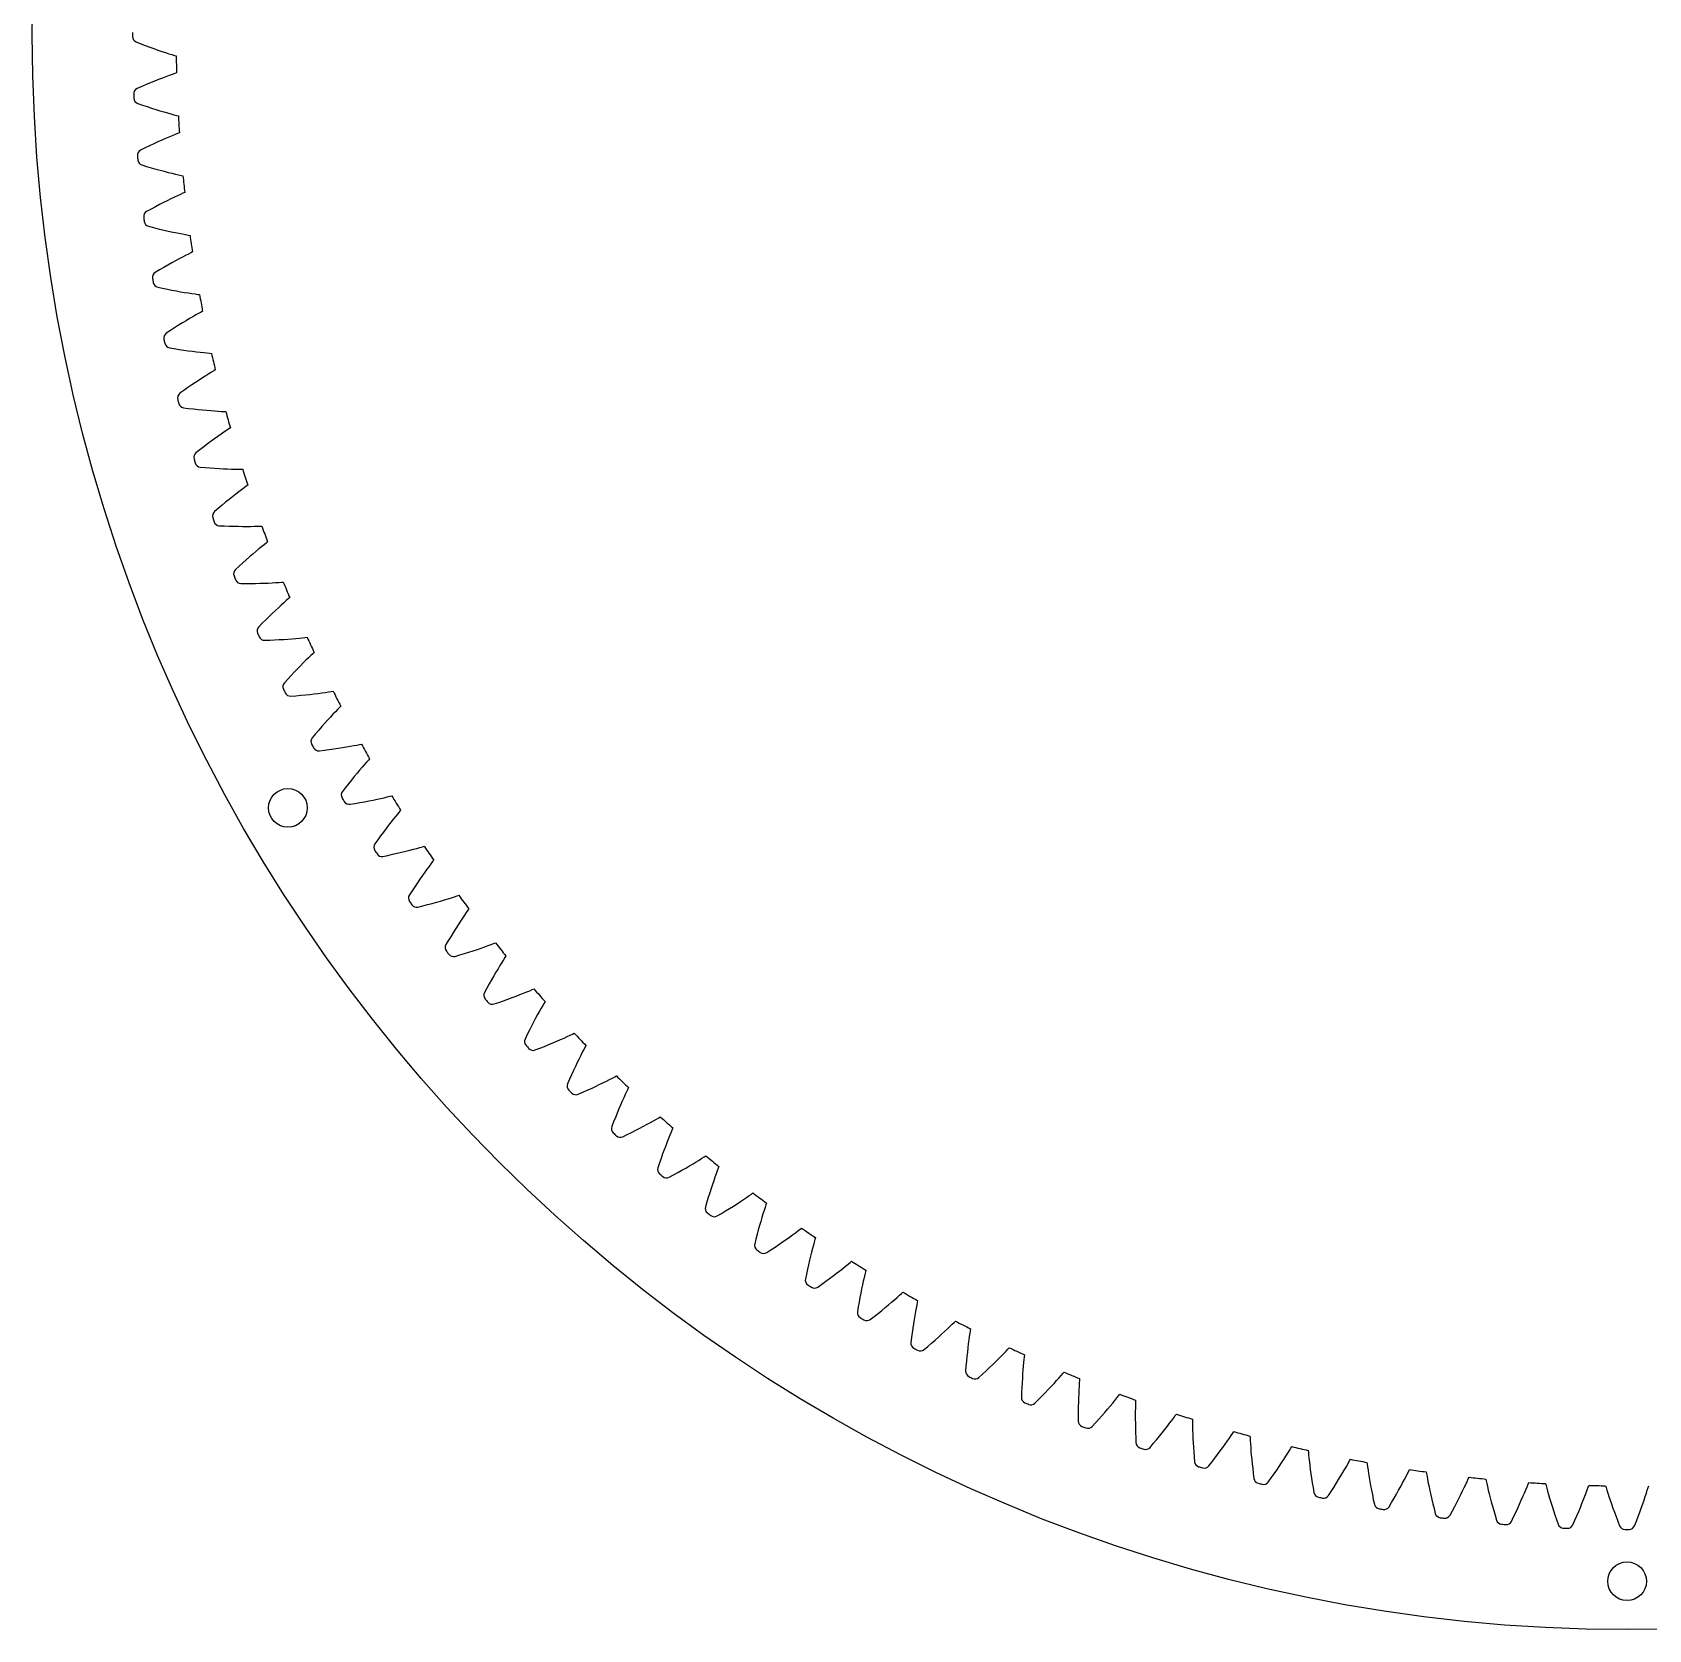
# Model space of a CAD drawing. Header units: millimetres. Extents: x -82 to 82, y -82 to 82.
# Drawn here: x -82.4 to 1.1, y -82.4 to 0.1 of the extents above; entities that cross this region are included whole.
import ezdxf

# ---------------------------------------------------------------- set-up
doc = ezdxf.new("R2010")
doc.units = ezdxf.units.MM

msp = doc.modelspace()

# ---------------------------------------------------------------- linework, layer by layer
at = {"layer": 'fixed_ring'}
for p, q in [((-77.06318, -0.38459), (-76.822103, -0.478944)), ((-76.822103, -0.478944), (-76.588059, -0.56884)), ((-76.588059, -0.56884), (-76.361616, -0.653513)), ((-76.361616, -0.653513), (-76.143453, -0.732917)), ((-76.143453, -0.732917), (-75.934409, -0.806976)), ((-75.934409, -0.806976), (-75.735549, -0.875559)), ((-75.735549, -0.875559), (-75.548295, -0.938451)), ((-75.548295, -0.938451), (-75.374658, -0.995284)), ((-75.374658, -0.995284), (-75.21778, -1.045385)), ((-75.21778, -1.045385), (-75.083524, -1.087309)), ((-75.083524, -1.087309), (-74.991704, -1.115469)), ((-76.323391, -2.502687), (-76.546141, -2.596645)), ((-76.108696, -2.414335), (-76.323391, -2.502687)), ((-75.902891, -2.331701), (-76.108696, -2.414335)), ((-75.707035, -2.254958), (-75.902891, -2.331701)), ((-75.52254, -2.184382), (-75.707035, -2.254958)), ((-75.3514, -2.120422), (-75.52254, -2.184382)), ((-75.196726, -2.063881), (-75.3514, -2.120422)), ((-75.064317, -2.016445), (-75.196726, -2.063881)), ((-74.97374, -1.984515), (-75.064317, -2.016445)), ((-76.776271, -2.696137), (-77.013243, -2.800373)), ((-76.546141, -2.596645), (-76.776271, -2.696137)), ((-76.981456, -3.568895), (-76.736686, -3.653206)), ((-76.736686, -3.653206), (-76.499127, -3.733354)), ((-76.499127, -3.733354), (-76.269378, -3.808596)), ((-76.269378, -3.808596), (-76.048121, -3.878917)), ((-76.048121, -3.878917), (-75.836194, -3.944274)), ((-75.836194, -3.944274), (-75.63467, -4.004581)), ((-75.63467, -4.004581), (-75.444977, -4.059681)), ((-75.444977, -4.059681), (-75.26914, -4.10929)), ((-75.26914, -4.10929), (-75.110325, -4.152865)), ((-75.110325, -4.152865), (-74.974451, -4.189205)), ((-74.974451, -4.189205), (-74.881547, -4.213546)), ((-76.373446, -5.757694), (-76.599267, -5.866611)), ((-76.154769, -5.654612), (-76.373446, -5.757694)), ((-75.943909, -5.557463), (-76.154769, -5.654612)), ((-75.741694, -5.466394), (-75.943909, -5.557463)), ((-75.549177, -5.381623), (-75.741694, -5.466394)), ((-75.367756, -5.303483), (-75.549177, -5.381623)), ((-75.199406, -5.232505), (-75.367756, -5.303483)), ((-75.0472, -5.16962), (-75.199406, -5.232505)), ((-74.916865, -5.116753), (-75.0472, -5.16962)), ((-74.827684, -5.081107), (-74.916865, -5.116753)), ((-76.599267, -5.866611), (-76.831729, -5.980551)), ((-76.768211, -6.747103), (-76.520166, -6.821227)), ((-76.520166, -6.821227), (-76.279497, -6.891489)), ((-76.279497, -6.891489), (-76.046836, -6.957173)), ((-76.046836, -6.957173), (-75.822861, -7.01829)), ((-75.822861, -7.01829), (-75.608415, -7.074834)), ((-75.608415, -7.074834), (-75.404571, -7.126761)), ((-75.404571, -7.126761), (-75.212763, -7.173975)), ((-75.212763, -7.173975), (-75.035026, -7.216275)), ((-75.035026, -7.216275), (-74.874546, -7.25325)), ((-74.874546, -7.25325), (-74.737286, -7.283943)), ((-74.737286, -7.283943), (-74.643455, -7.304425)), ((-74.918934, -8.335649), (-75.084207, -8.413523)), ((-74.769458, -8.266528), (-74.918934, -8.335649)), ((-74.641418, -8.20832), (-74.769458, -8.266528)), ((-74.553787, -8.169019), (-74.641418, -8.20832)), ((-76.291396, -9.027062), (-76.518951, -9.150511)), ((-76.070268, -8.908907), (-76.291396, -9.027062)), ((-75.856038, -8.796875), (-76.070268, -8.908907)), ((-75.649372, -8.691095), (-75.856038, -8.796875)), ((-75.451093, -8.591748), (-75.649372, -8.691095)), ((-75.262244, -8.499094), (-75.451093, -8.591748)), ((-75.084207, -8.413523), (-75.262244, -8.499094)), ((-76.423809, -9.913784), (-76.172912, -9.977594)), ((-76.172912, -9.977594), (-75.929546, -10.03785)), ((-75.929546, -10.03785), (-75.694368, -10.093863)), ((-75.694368, -10.093863), (-75.468059, -10.145673)), ((-75.468059, -10.145673), (-75.25146, -10.193306)), ((-75.25146, -10.193306), (-75.045644, -10.236765)), ((-75.045644, -10.236765), (-74.852049, -10.276012)), ((-74.852049, -10.276012), (-74.672715, -10.310931)), ((-74.672715, -10.310931), (-74.510845, -10.341243)), ((-74.510845, -10.341243), (-74.372434, -10.366238)), ((-74.372434, -10.366238), (-74.277836, -10.382824)), ((-74.846727, -11.602044), (-75.031586, -11.702423)), ((-74.672379, -11.509189), (-74.846727, -11.602044)), ((-74.510465, -11.424551), (-74.672379, -11.509189)), ((-74.363972, -11.349312), (-74.510465, -11.424551)), ((-74.238448, -11.285863), (-74.363972, -11.349312)), ((-74.152515, -11.242974), (-74.238448, -11.285863)), ((-75.853181, -12.172091), (-76.07544, -12.304838)), ((-75.637125, -12.044898), (-75.853181, -12.172091)), ((-75.427708, -11.924109), (-75.637125, -12.044898)), ((-75.22559, -11.809879), (-75.427708, -11.924109)), ((-75.031586, -11.702423), (-75.22559, -11.809879)), ((-75.948837, -13.063527), (-75.695518, -13.116914)), ((-75.695518, -13.116914), (-75.449869, -13.167062)), ((-75.449869, -13.167062), (-75.212578, -13.213308)), ((-75.212578, -13.213308), (-74.984322, -13.255722)), ((-74.984322, -13.255722), (-74.765938, -13.294363)), ((-74.765938, -13.294363), (-74.558503, -13.329279)), ((-74.558503, -13.329279), (-74.363451, -13.360493)), ((-74.363451, -13.360493), (-74.182828, -13.387971)), ((-74.182828, -13.387971), (-74.019843, -13.411567)), ((-74.019843, -13.411567), (-73.880517, -13.430821)), ((-73.880517, -13.430821), (-73.785315, -13.443484)), ((-74.870511, -15.030971), (-75.074758, -15.160311)), ((-74.673286, -14.908486), (-74.870511, -15.030971)), ((-74.483889, -14.793105), (-74.673286, -14.908486)), ((-74.303336, -14.685172), (-74.483889, -14.793105)), ((-74.132974, -14.585191), (-74.303336, -14.685172)), ((-73.974696, -14.493935), (-74.132974, -14.585191)), ((-73.831437, -14.412706), (-73.974696, -14.493935)), ((-73.708642, -14.344124), (-73.831437, -14.412706)), ((-73.624556, -14.29772), (-73.708642, -14.344124)), ((-75.285373, -15.296324), (-75.501956, -15.438142)), ((-75.074758, -15.160311), (-75.285373, -15.296324)), ((-75.344109, -16.190951), (-75.0888, -16.233825)), ((-75.0888, -16.233825), (-74.841289, -16.273778)), ((-74.841289, -16.273778), (-74.602289, -16.310179)), ((-74.602289, -16.310179), (-74.372475, -16.343123)), ((-74.372475, -16.343123), (-74.152681, -16.372707)), ((-74.152681, -16.372707), (-73.94398, -16.399021)), ((-73.94398, -16.399021), (-73.747805, -16.422147)), ((-73.747805, -16.422147), (-73.5662, -16.442138)), ((-73.5662, -16.442138), (-73.402379, -16.458979)), ((-73.402379, -16.458979), (-73.262377, -16.472458)), ((-73.262377, -16.472458), (-73.166733, -16.481176)), ((-73.312542, -17.538556), (-73.466913, -17.636275)), ((-73.172763, -17.451477), (-73.312542, -17.538556)), ((-73.052907, -17.377878), (-73.172763, -17.451477)), ((-72.97081, -17.32804), (-73.052907, -17.377878)), ((-74.384127, -18.249823), (-74.588941, -18.394423)), ((-74.185399, -18.112153), (-74.384127, -18.249823)), ((-73.993404, -17.981623), (-74.185399, -18.112153)), ((-73.808937, -17.858513), (-73.993404, -17.981623)), ((-73.632999, -17.743211), (-73.808937, -17.858513)), ((-73.466913, -17.636275), (-73.632999, -17.743211)), ((-74.588941, -18.394423), (-74.799479, -18.545071)), ((-74.610656, -19.290714), (-74.353793, -19.323)), ((-74.353793, -19.323), (-74.104843, -19.352691)), ((-74.104843, -19.352691), (-73.864543, -19.379184)), ((-73.864543, -19.379184), (-73.633563, -19.402603)), ((-73.633563, -19.402603), (-73.412735, -19.423078)), ((-73.412735, -19.423078), (-73.203124, -19.440745)), ((-73.203124, -19.440745), (-73.006161, -19.455745)), ((-73.006161, -19.455745), (-72.823886, -19.468214)), ((-72.823886, -19.468214), (-72.659509, -19.47827)), ((-72.659509, -19.47827), (-72.519069, -19.485953)), ((-72.519069, -19.485953), (-72.423147, -19.490711)), ((-72.836861, -20.770936), (-73.007884, -20.89341)), ((-72.675336, -20.657228), (-72.836861, -20.770936)), ((-72.525135, -20.553213), (-72.675336, -20.657228)), ((-72.389074, -20.460431), (-72.525135, -20.553213)), ((-72.272361, -20.381943), (-72.389074, -20.460431)), ((-72.192394, -20.328754), (-72.272361, -20.381943)), ((-73.765075, -21.461096), (-73.969207, -21.620315)), ((-73.566411, -21.308155), (-73.765075, -21.461096)), ((-73.373542, -21.162391), (-73.566411, -21.308155)), ((-73.187106, -21.024038), (-73.373542, -21.162391)), ((-73.007884, -20.89341), (-73.187106, -21.024038)), ((-73.749732, -22.357518), (-73.491755, -22.379162)), ((-73.491755, -22.379162), (-73.24179, -22.39854)), ((-73.24179, -22.39854), (-73.0006, -22.41508)), ((-73.0006, -22.41508), (-72.76885, -22.428933)), ((-72.76885, -22.428933), (-72.547365, -22.440265)), ((-72.547365, -22.440265), (-72.337203, -22.449256)), ((-72.337203, -22.449256), (-72.139788, -22.456103)), ((-72.139788, -22.456103), (-71.957154, -22.461028)), ((-71.957154, -22.461028), (-71.792501, -22.464283)), ((-71.792501, -22.464283), (-71.651864, -22.466156)), ((-71.651864, -22.466156), (-71.555827, -22.466946)), ((-71.36834, -23.351185), (-71.481709, -23.43443)), ((-71.290639, -23.294737), (-71.36834, -23.351185)), ((-72.436328, -24.176473), (-72.623009, -24.330083)), ((-72.255769, -24.030533), (-72.436328, -24.176473)), ((-72.082098, -23.89261), (-72.255769, -24.030533)), ((-71.916282, -23.763174), (-72.082098, -23.89261)), ((-71.759595, -23.642888), (-71.916282, -23.763174)), ((-71.61382, -23.532755), (-71.759595, -23.642888)), ((-71.481709, -23.43443), (-71.61382, -23.532755)), ((-72.815182, -24.491103), (-73.012561, -24.658622)), ((-72.623009, -24.330083), (-72.815182, -24.491103)), ((-72.762808, -25.386125), (-72.504157, -25.397089)), ((-72.504157, -25.397089), (-72.253604, -25.406121)), ((-72.253604, -25.406121), (-72.011938, -25.41268)), ((-72.011938, -25.41268), (-71.779813, -25.416945)), ((-71.779813, -25.416945), (-71.558048, -25.419114)), ((-71.558048, -25.419114), (-71.347695, -25.419412)), ((-71.347695, -25.419412), (-71.150166, -25.418095)), ((-71.150166, -25.418095), (-70.967483, -25.415469)), ((-70.967483, -25.415469), (-70.802837, -25.411917)), ((-70.802837, -25.411917), (-70.662243, -25.407976)), ((-70.662243, -25.407976), (-70.566255, -25.404796)), ((-70.872835, -26.714813), (-71.033161, -26.850991)), ((-70.721253, -26.588155), (-70.872835, -26.714813)), ((-70.580154, -26.472091), (-70.721253, -26.588155)), ((-70.452219, -26.368391), (-70.580154, -26.472091)), ((-70.342387, -26.280532), (-70.452219, -26.368391)), ((-70.267085, -26.220922), (-70.342387, -26.280532)), ((-71.740886, -27.479267), (-71.931173, -27.6548)), ((-71.555531, -27.310443), (-71.740886, -27.479267)), ((-71.375358, -27.149249), (-71.555531, -27.310443)), ((-71.200984, -26.995973), (-71.375358, -27.149249)), ((-71.033161, -26.850991), (-71.200984, -26.995973)), ((-71.65157, -28.371361), (-71.392687, -28.371627)), ((-71.392687, -28.371627), (-71.141975, -28.370296)), ((-71.141975, -28.370296), (-70.900244, -28.366863)), ((-70.900244, -28.366863), (-70.668141, -28.361531)), ((-70.668141, -28.361531), (-70.446476, -28.354534)), ((-70.446476, -28.354534), (-70.23629, -28.346139)), ((-70.23629, -28.346139), (-70.038984, -28.33666)), ((-70.038984, -28.33666), (-69.856566, -28.326487)), ((-69.856566, -28.326487), (-69.692208, -28.316134)), ((-69.692208, -28.316134), (-69.551896, -28.306387)), ((-69.551896, -28.306387), (-69.456122, -28.299243)), ((-69.196255, -29.16498), (-69.302363, -29.257302)), ((-69.123481, -29.102308), (-69.196255, -29.16498)), ((-70.192444, -30.075642), (-70.365802, -30.244144)), ((-70.024553, -29.915291), (-70.192444, -30.075642)), ((-69.862865, -29.763497), (-70.024553, -29.915291)), ((-69.708304, -29.62081), (-69.862865, -29.763497)), ((-69.562085, -29.487996), (-69.708304, -29.62081)), ((-69.425903, -29.366201), (-69.562085, -29.487996)), ((-69.302363, -29.257302), (-69.425903, -29.366201)), ((-70.544022, -30.420483), (-70.726893, -30.60373)), ((-70.365802, -30.244144), (-70.544022, -30.420483)), ((-70.417917, -31.308124), (-70.159243, -31.297691)), ((-70.159243, -31.297691), (-69.908801, -31.286001)), ((-69.908801, -31.286001), (-69.667418, -31.272581)), ((-69.667418, -31.272581), (-69.435734, -31.257663)), ((-69.435734, -31.257663), (-69.214548, -31.241512)), ((-69.214548, -31.241512), (-69.004888, -31.224437)), ((-69.004888, -31.224437), (-68.808142, -31.206813)), ((-68.808142, -31.206813), (-68.626301, -31.18911)), ((-68.626301, -31.18911), (-68.46251, -31.171974)), ((-68.46251, -31.171974), (-68.322721, -31.156436)), ((-68.322721, -31.156436), (-68.227324, -31.145341)), ((-68.424677, -32.4762), (-68.573209, -32.625153)), ((-68.284072, -32.337458), (-68.424677, -32.4762)), ((-68.153039, -32.210139), (-68.284072, -32.337458)), ((-68.034105, -32.096228), (-68.153039, -32.210139)), ((-67.931903, -31.999599), (-68.034105, -32.096228)), ((-67.861781, -31.933974), (-67.931903, -31.999599)), ((-69.226635, -33.309727), (-69.401777, -33.500374)), ((-69.055854, -33.126173), (-69.226635, -33.309727)), ((-68.889608, -32.950651), (-69.055854, -33.126173)), ((-68.728487, -32.783499), (-68.889608, -32.950651)), ((-68.573209, -32.625153), (-68.728487, -32.783499)), ((-69.063956, -34.191398), (-68.805934, -34.170284)), ((-68.805934, -34.170284), (-68.556189, -34.148255)), ((-68.556189, -34.148255), (-68.315567, -34.124871)), ((-68.315567, -34.124871), (-68.084697, -34.100391)), ((-68.084697, -34.100391), (-67.864367, -34.075113)), ((-67.864367, -34.075113), (-67.655592, -34.049389)), ((-67.655592, -34.049389), (-67.459743, -34.02365)), ((-67.459743, -34.02365), (-67.278788, -33.998447)), ((-67.278788, -33.998447), (-67.115846, -33.974557)), ((-67.115846, -33.974557), (-66.976818, -33.953256)), ((-66.976818, -33.953256), (-66.881961, -33.938228)), ((-66.763737, -34.999046), (-66.889396, -35.131671)), ((-66.649612, -34.880317), (-66.763737, -34.999046)), ((-66.55149, -34.779548), (-66.649612, -34.880317)), ((-66.48414, -34.711081), (-66.55149, -34.779548)), ((-67.469074, -35.769365), (-67.627925, -35.951607)), ((-67.314999, -35.595697), (-67.469074, -35.769365)), ((-67.166397, -35.43107), (-67.314999, -35.595697)), ((-67.024148, -35.276106), (-67.166397, -35.43107)), ((-66.889396, -35.131671), (-67.024148, -35.276106)), ((-67.790975, -36.142061), (-67.958089, -36.339783)), ((-67.627925, -35.951607), (-67.790975, -36.142061)), ((-65.996089, -36.782357), (-65.816331, -36.749699)), ((-65.816331, -36.749699), (-65.654515, -36.719095)), ((-65.654515, -36.719095), (-65.516487, -36.692067)), ((-65.516487, -36.692067), (-65.422331, -36.673132)), ((-67.592, -37.016256), (-67.335071, -36.984498)), ((-67.335071, -36.984498), (-67.086449, -36.952167)), ((-67.086449, -36.952167), (-66.846999, -36.918859)), ((-66.846999, -36.918859), (-66.617339, -36.884859)), ((-66.617339, -36.884859), (-66.398241, -36.850498)), ((-66.398241, -36.850498), (-66.190707, -36.816169)), ((-66.190707, -36.816169), (-65.996089, -36.782357)), ((-65.057375, -37.500076), (-65.151248, -37.604815)), ((-64.992912, -37.428885), (-65.057375, -37.500076)), ((-65.786504, -38.34708), (-65.933271, -38.526967)), ((-65.644833, -38.176453), (-65.786504, -38.34708)), ((-65.509109, -38.015743), (-65.644833, -38.176453)), ((-65.380441, -37.865863), (-65.509109, -38.015743)), ((-65.260369, -37.728158), (-65.380441, -37.865863)), ((-65.151248, -37.604815), (-65.260369, -37.728158)), ((-66.239496, -38.912647), (-66.398295, -39.117106)), ((-66.084456, -38.715618), (-66.239496, -38.912647)), ((-65.933271, -38.526967), (-66.084456, -38.715618)), ((-66.004564, -39.777873), (-65.749167, -39.735525)), ((-65.749167, -39.735525), (-65.502094, -39.692947)), ((-65.502094, -39.692947), (-65.264225, -39.649772)), ((-65.264225, -39.649772), (-65.036165, -39.606311)), ((-65.036165, -39.606311), (-64.818675, -39.562924)), ((-64.818675, -39.562924), (-64.612737, -39.520048)), ((-64.612737, -39.520048), (-64.419683, -39.478223)), ((-64.419683, -39.478223), (-64.241427, -39.438164)), ((-64.241427, -39.438164), (-64.081014, -39.400899)), ((-64.081014, -39.400899), (-63.944221, -39.36819)), ((-63.944221, -39.36819), (-63.850929, -39.34538)), ((-63.390645, -40.082742), (-63.452111, -40.156537)), ((-64.011116, -40.856612), (-64.145614, -41.032948)), ((-63.882148, -40.69043), (-64.011116, -40.856612)), ((-63.759784, -40.535361), (-63.882148, -40.69043)), ((-63.645506, -40.392812), (-63.759784, -40.535361)), ((-63.541576, -40.265065), (-63.645506, -40.392812)), ((-63.452111, -40.156537), (-63.541576, -40.265065)), ((-64.574847, -41.616752), (-64.725062, -41.827599)), ((-64.428082, -41.413484), (-64.574847, -41.616752)), ((-64.284823, -41.218746), (-64.428082, -41.413484)), ((-64.145614, -41.032948), (-64.284823, -41.218746)), ((-64.30436, -42.47153), (-64.050932, -42.418664)), ((-64.050932, -42.418664), (-63.805829, -42.365912)), ((-63.805829, -42.365912), (-63.569948, -42.312944)), ((-63.569948, -42.312944), (-63.343879, -42.260095)), ((-63.343879, -42.260095), (-63.128368, -42.207758)), ((-63.128368, -42.207758), (-62.924378, -42.156408)), ((-62.924378, -42.156408), (-62.733216, -42.106641)), ((-62.733216, -42.106641), (-62.556769, -42.059249)), ((-62.556769, -42.059249), (-62.398032, -42.015388)), ((-62.398032, -42.015388), (-62.262708, -41.977054)), ((-62.262708, -41.977054), (-62.170438, -41.950408)), ((-62.146047, -43.295599), (-62.268036, -43.466968)), ((-62.030195, -43.135606), (-62.146047, -43.295599)), ((-61.921906, -42.988456), (-62.030195, -43.135606)), ((-61.823343, -42.856523), (-61.921906, -42.988456)), ((-61.73844, -42.74439), (-61.823343, -42.856523)), ((-61.680075, -42.668118), (-61.73844, -42.74439)), ((-62.799873, -44.249755), (-62.941247, -44.466629)), ((-62.661633, -44.040595), (-62.799873, -44.249755)), ((-62.526544, -43.840104), (-62.661633, -44.040595)), ((-62.395133, -43.648712), (-62.526544, -43.840104)), ((-62.268036, -43.466968), (-62.395133, -43.648712)), ((-62.494294, -45.092625), (-62.243267, -45.029331)), ((-62.243267, -45.029331), (-62.000554, -44.966495)), ((-62.000554, -44.966495), (-61.767062, -44.903825)), ((-61.767062, -44.903825), (-61.543371, -44.841679)), ((-61.543371, -44.841679), (-61.330206, -44.780481)), ((-61.330206, -44.780481), (-61.128512, -44.720744)), ((-61.128512, -44.720744), (-60.939571, -44.66312)), ((-60.939571, -44.66312), (-60.765233, -44.608477)), ((-60.765233, -44.608477), (-60.608445, -44.558094)), ((-60.608445, -44.558094), (-60.47482, -44.5142)), ((-60.47482, -44.5142), (-60.383729, -44.483763)), ((-60.303769, -45.826798), (-60.418573, -46.003062)), ((-60.194629, -45.662154), (-60.303769, -45.826798)), ((-60.092513, -45.510654), (-60.194629, -45.662154)), ((-59.999486, -45.374761), (-60.092513, -45.510654)), ((-59.919289, -45.259215), (-59.999486, -45.374761)), ((-59.864127, -45.180597), (-59.919289, -45.259215)), ((-60.788129, -46.592465), (-60.917607, -46.807158)), ((-60.66144, -46.386562), (-60.788129, -46.592465)), ((-60.538051, -46.189902), (-60.66144, -46.386562)), ((-60.418573, -46.003062), (-60.538051, -46.189902)), ((-60.917607, -46.807158), (-61.049897, -47.029689)), ((-60.577457, -47.63668), (-60.32926, -47.563066)), ((-60.32926, -47.563066), (-60.089351, -47.490254)), ((-60.089351, -47.490254), (-59.858649, -47.417988)), ((-59.858649, -47.417988), (-59.637717, -47.346652)), ((-59.637717, -47.346652), (-59.427263, -47.276697)), ((-59.427263, -47.276697), (-59.22821, -47.208676)), ((-59.22821, -47.208676), (-59.041812, -47.143293)), ((-59.041812, -47.143293), (-58.86988, -47.081493)), ((-58.86988, -47.081493), (-58.715308, -47.024673)), ((-58.715308, -47.024673), (-58.583611, -46.975294)), ((-58.583611, -46.975294), (-58.493857, -46.94112)), ((-57.945901, -47.615885), (-57.997768, -47.696716)), ((-58.358464, -48.279702), (-58.465886, -48.46056)), ((-58.256221, -48.110688), (-58.358464, -48.279702)), ((-58.160452, -47.955099), (-58.256221, -48.110688)), ((-58.073121, -47.815477), (-58.160452, -47.955099)), ((-57.997768, -47.696716), (-58.073121, -47.815477)), ((-58.931264, -49.284592), (-59.054245, -49.5124)), ((-58.810768, -49.064731), (-58.931264, -49.284592)), ((-58.692697, -48.853769), (-58.810768, -49.064731)), ((-58.57754, -48.652178), (-58.692697, -48.853769)), ((-58.465886, -48.46056), (-58.57754, -48.652178)), ((-58.557125, -50.099349), (-58.312182, -50.015541)), ((-58.312182, -50.015541), (-58.075486, -49.932877)), ((-58.075486, -49.932877), (-57.847968, -49.851139)), ((-57.847968, -49.851139), (-57.630172, -49.770733)), ((-57.630172, -49.770733), (-57.42279, -49.692141)), ((-57.42279, -49.692141), (-57.226718, -49.615953)), ((-57.226718, -49.615953), (-57.04318, -49.542923)), ((-57.04318, -49.542923), (-56.87395, -49.47407)), ((-56.87395, -49.47407), (-56.721858, -49.410911)), ((-56.721858, -49.410911), (-56.592314, -49.356132)), ((-56.592314, -49.356132), (-56.504048, -49.318278)), ((-55.977158, -50.052728), (-56.047539, -50.174501)), ((-55.928676, -49.969822), (-55.977158, -50.052728)), ((-56.41331, -50.835264), (-56.516951, -51.031333)), ((-56.313455, -50.650122), (-56.41331, -50.835264)), ((-56.218283, -50.477027), (-56.313455, -50.650122)), ((-56.129026, -50.317613), (-56.218283, -50.477027)), ((-56.047539, -50.174501), (-56.129026, -50.317613)), ((-56.844238, -51.677824), (-56.9577, -51.91052)), ((-56.732931, -51.453171), (-56.844238, -51.677824)), ((-56.623679, -51.23751), (-56.732931, -51.453171)), ((-56.516951, -51.031333), (-56.623679, -51.23751)), ((-54.947091, -51.857909), (-54.780851, -51.782122)), ((-54.780851, -51.782122), (-54.631499, -51.712731)), ((-54.631499, -51.712731), (-54.50433, -51.652646)), ((-54.50433, -51.652646), (-54.417704, -51.611176)), ((-56.436749, -52.476424), (-56.195478, -52.382565)), ((-56.195478, -52.382565), (-55.962401, -52.29019)), ((-55.962401, -52.29019), (-55.738455, -52.19912)), ((-55.738455, -52.19912), (-55.524168, -52.109782)), ((-55.524168, -52.109782), (-55.32021, -52.022687)), ((-55.32021, -52.022687), (-55.127454, -51.938462)), ((-55.127454, -51.938462), (-54.947091, -51.857909)), ((-54.001704, -52.59416), (-54.084297, -52.757127)), ((-53.926201, -52.447803), (-54.001704, -52.59416)), ((-53.860912, -52.323225), (-53.926201, -52.447803)), ((-53.815898, -52.238387), (-53.860912, -52.323225)), ((-54.359803, -53.323302), (-54.45792, -53.533713)), ((-54.264354, -53.123117), (-54.359803, -53.323302)), ((-54.172234, -52.934007), (-54.264354, -53.123117)), ((-54.084297, -52.757127), (-54.172234, -52.934007)), ((-54.660094, -53.982765), (-54.763843, -54.219951)), ((-54.558166, -53.753705), (-54.660094, -53.982765)), ((-54.45792, -53.533713), (-54.558166, -53.753705)), ((-53.323302, -54.359803), (-53.123117, -54.264354)), ((-53.123117, -54.264354), (-52.934007, -54.172234)), ((-52.934007, -54.172234), (-52.757127, -54.084297)), ((-52.757127, -54.084297), (-52.59416, -54.001704)), ((-52.59416, -54.001704), (-52.447803, -53.926201)), ((-52.447803, -53.926201), (-52.323225, -53.860912)), ((-52.323225, -53.860912), (-52.238387, -53.815898)), ((-54.219951, -54.763843), (-53.982765, -54.660094)), ((-53.982765, -54.660094), (-53.753705, -54.558166)), ((-53.753705, -54.558166), (-53.533713, -54.45792)), ((-53.533713, -54.45792), (-53.323302, -54.359803)), ((-51.938462, -55.127454), (-52.022687, -55.32021)), ((-51.857909, -54.947091), (-51.938462, -55.127454)), ((-51.782122, -54.780851), (-51.857909, -54.947091)), ((-51.712731, -54.631499), (-51.782122, -54.780851)), ((-51.652646, -54.50433), (-51.712731, -54.631499)), ((-51.611176, -54.417704), (-51.652646, -54.50433)), ((-52.29019, -55.962401), (-52.382565, -56.195478)), ((-52.19912, -55.738455), (-52.29019, -55.962401)), ((-52.109782, -55.524168), (-52.19912, -55.738455)), ((-52.022687, -55.32021), (-52.109782, -55.524168)), ((-50.052728, -55.977158), (-49.969822, -55.928676)), ((-52.382565, -56.195478), (-52.476424, -56.436749)), ((-51.677824, -56.844238), (-51.453171, -56.732931)), ((-51.453171, -56.732931), (-51.23751, -56.623679)), ((-51.23751, -56.623679), (-51.031333, -56.516951)), ((-51.031333, -56.516951), (-50.835264, -56.41331)), ((-50.835264, -56.41331), (-50.650122, -56.313455)), ((-50.650122, -56.313455), (-50.477027, -56.218283)), ((-50.477027, -56.218283), (-50.317613, -56.129026)), ((-50.317613, -56.129026), (-50.174501, -56.047539)), ((-50.174501, -56.047539), (-50.052728, -55.977158)), ((-49.410911, -56.721858), (-49.47407, -56.87395)), ((-49.356132, -56.592314), (-49.410911, -56.721858)), ((-49.318278, -56.504048), (-49.356132, -56.592314)), ((-51.91052, -56.9577), (-51.677824, -56.844238)), ((-49.770733, -57.630172), (-49.851139, -57.847968)), ((-49.692141, -57.42279), (-49.770733, -57.630172)), ((-49.615953, -57.226718), (-49.692141, -57.42279)), ((-49.542923, -57.04318), (-49.615953, -57.226718)), ((-49.47407, -56.87395), (-49.542923, -57.04318)), ((-50.015541, -58.312182), (-50.099349, -58.557125)), ((-49.932877, -58.075486), (-50.015541, -58.312182)), ((-49.851139, -57.847968), (-49.932877, -58.075486)), ((-48.652178, -58.57754), (-48.46056, -58.465886)), ((-48.46056, -58.465886), (-48.279702, -58.358464)), ((-48.279702, -58.358464), (-48.110688, -58.256221)), ((-48.110688, -58.256221), (-47.955099, -58.160452)), ((-47.955099, -58.160452), (-47.815477, -58.073121)), ((-47.815477, -58.073121), (-47.696716, -57.997768)), ((-47.696716, -57.997768), (-47.615885, -57.945901)), ((-49.5124, -59.054245), (-49.284592, -58.931264)), ((-49.284592, -58.931264), (-49.064731, -58.810768)), ((-49.064731, -58.810768), (-48.853769, -58.692697)), ((-48.853769, -58.692697), (-48.652178, -58.57754)), ((-47.208676, -59.22821), (-47.276697, -59.427263)), ((-47.143293, -59.041812), (-47.208676, -59.22821)), ((-47.081493, -58.86988), (-47.143293, -59.041812)), ((-47.024673, -58.715308), (-47.081493, -58.86988)), ((-46.975294, -58.583611), (-47.024673, -58.715308)), ((-46.94112, -58.493857), (-46.975294, -58.583611)), ((-47.490254, -60.089351), (-47.563066, -60.32926)), ((-47.417988, -59.858649), (-47.490254, -60.089351)), ((-47.346652, -59.637717), (-47.417988, -59.858649)), ((-47.276697, -59.427263), (-47.346652, -59.637717)), ((-45.662154, -60.194629), (-45.510654, -60.092513)), ((-45.510654, -60.092513), (-45.374761, -59.999486)), ((-45.374761, -59.999486), (-45.259215, -59.919289)), ((-45.259215, -59.919289), (-45.180597, -59.864127)), ((-47.563066, -60.32926), (-47.63668, -60.577457)), ((-47.029689, -61.049897), (-46.807158, -60.917607)), ((-46.807158, -60.917607), (-46.592465, -60.788129)), ((-46.592465, -60.788129), (-46.386562, -60.66144)), ((-46.386562, -60.66144), (-46.189902, -60.538051)), ((-46.189902, -60.538051), (-46.003062, -60.418573)), ((-46.003062, -60.418573), (-45.826798, -60.303769)), ((-45.826798, -60.303769), (-45.662154, -60.194629)), ((-44.66312, -60.939571), (-44.720744, -61.128512)), ((-44.608477, -60.765233), (-44.66312, -60.939571)), ((-44.558094, -60.608445), (-44.608477, -60.765233)), ((-44.5142, -60.47482), (-44.558094, -60.608445)), ((-44.483763, -60.383729), (-44.5142, -60.47482)), ((-44.903825, -61.767062), (-44.966495, -62.000554)), ((-44.841679, -61.543371), (-44.903825, -61.767062)), ((-44.780481, -61.330206), (-44.841679, -61.543371)), ((-44.720744, -61.128512), (-44.780481, -61.330206)), ((-42.856523, -61.823343), (-42.74439, -61.73844)), ((-42.74439, -61.73844), (-42.668118, -61.680075)), ((-45.029331, -62.243267), (-45.092625, -62.494294)), ((-44.966495, -62.000554), (-45.029331, -62.243267)), ((-44.040595, -62.661633), (-43.840104, -62.526544)), ((-43.840104, -62.526544), (-43.648712, -62.395133)), ((-43.648712, -62.395133), (-43.466968, -62.268036)), ((-43.466968, -62.268036), (-43.295599, -62.146047)), ((-43.295599, -62.146047), (-43.135606, -62.030195)), ((-43.135606, -62.030195), (-42.988456, -61.921906)), ((-42.988456, -61.921906), (-42.856523, -61.823343)), ((-42.059249, -62.556769), (-42.106641, -62.733216)), ((-42.015388, -62.398032), (-42.059249, -62.556769)), ((-41.977054, -62.262708), (-42.015388, -62.398032)), ((-41.950408, -62.170438), (-41.977054, -62.262708)), ((-44.466629, -62.941247), (-44.249755, -62.799873)), ((-44.249755, -62.799873), (-44.040595, -62.661633)), ((-42.260095, -63.343879), (-42.312944, -63.569948)), ((-42.207758, -63.128368), (-42.260095, -63.343879)), ((-42.156408, -62.924378), (-42.207758, -63.128368)), ((-42.106641, -62.733216), (-42.156408, -62.924378)), ((-40.265065, -63.541576), (-40.156537, -63.452111)), ((-40.156537, -63.452111), (-40.082742, -63.390645)), ((-42.418664, -64.050932), (-42.47153, -64.30436)), ((-42.365912, -63.805829), (-42.418664, -64.050932)), ((-42.312944, -63.569948), (-42.365912, -63.805829)), ((-41.413484, -64.428082), (-41.218746, -64.284823)), ((-41.218746, -64.284823), (-41.032948, -64.145614)), ((-41.032948, -64.145614), (-40.856612, -64.011116)), ((-40.856612, -64.011116), (-40.69043, -63.882148)), ((-40.69043, -63.882148), (-40.535361, -63.759784)), ((-40.535361, -63.759784), (-40.392812, -63.645506)), ((-40.392812, -63.645506), (-40.265065, -63.541576)), ((-39.438164, -64.241427), (-39.478223, -64.419683)), ((-39.400899, -64.081014), (-39.438164, -64.241427)), ((-39.36819, -63.944221), (-39.400899, -64.081014)), ((-39.34538, -63.850929), (-39.36819, -63.944221)), ((-41.827599, -64.725062), (-41.616752, -64.574847)), ((-41.616752, -64.574847), (-41.413484, -64.428082)), ((-39.606311, -65.036165), (-39.649772, -65.264225)), ((-39.562924, -64.818675), (-39.606311, -65.036165)), ((-39.520048, -64.612737), (-39.562924, -64.818675)), ((-39.478223, -64.419683), (-39.520048, -64.612737)), ((-37.728158, -65.260369), (-37.604815, -65.151248)), ((-37.604815, -65.151248), (-37.500076, -65.057375)), ((-37.500076, -65.057375), (-37.428885, -64.992912)), ((-39.735525, -65.749167), (-39.777873, -66.004564)), ((-39.692947, -65.502094), (-39.735525, -65.749167)), ((-39.649772, -65.264225), (-39.692947, -65.502094)), ((-38.715618, -66.084456), (-38.526967, -65.933271)), ((-38.526967, -65.933271), (-38.34708, -65.786504)), ((-38.34708, -65.786504), (-38.176453, -65.644833)), ((-38.176453, -65.644833), (-38.015743, -65.509109)), ((-38.015743, -65.509109), (-37.865863, -65.380441)), ((-37.865863, -65.380441), (-37.728158, -65.260369)), ((-36.782357, -65.996089), (-36.816169, -66.190707)), ((-36.749699, -65.816331), (-36.782357, -65.996089)), ((-36.719095, -65.654515), (-36.749699, -65.816331)), ((-36.692067, -65.516487), (-36.719095, -65.654515)), ((-36.673132, -65.422331), (-36.692067, -65.516487)), ((-39.117106, -66.398295), (-38.912647, -66.239496)), ((-38.912647, -66.239496), (-38.715618, -66.084456)), ((-36.884859, -66.617339), (-36.918859, -66.846999)), ((-36.850498, -66.398241), (-36.884859, -66.617339)), ((-36.816169, -66.190707), (-36.850498, -66.398241)), ((-35.131671, -66.889396), (-34.999046, -66.763737)), ((-34.999046, -66.763737), (-34.880317, -66.649612)), ((-34.880317, -66.649612), (-34.779548, -66.55149)), ((-34.779548, -66.55149), (-34.711081, -66.48414)), ((-36.984498, -67.335071), (-37.016256, -67.592)), ((-36.952167, -67.086449), (-36.984498, -67.335071)), ((-36.918859, -66.846999), (-36.952167, -67.086449)), ((-36.142061, -67.790975), (-35.951607, -67.627925)), ((-35.951607, -67.627925), (-35.769365, -67.469074)), ((-35.769365, -67.469074), (-35.595697, -67.314999)), ((-35.595697, -67.314999), (-35.43107, -67.166397)), ((-35.43107, -67.166397), (-35.276106, -67.024148)), ((-35.276106, -67.024148), (-35.131671, -66.889396)), ((-34.049389, -67.655592), (-34.075113, -67.864367)), ((-34.02365, -67.459743), (-34.049389, -67.655592)), ((-33.998447, -67.278788), (-34.02365, -67.459743)), ((-33.974557, -67.115846), (-33.998447, -67.278788)), ((-33.953256, -66.976818), (-33.974557, -67.115846)), ((-33.938228, -66.881961), (-33.953256, -66.976818)), ((-36.339783, -67.958089), (-36.142061, -67.790975)), ((-34.124871, -68.315567), (-34.148255, -68.556189)), ((-34.100391, -68.084697), (-34.124871, -68.315567)), ((-34.075113, -67.864367), (-34.100391, -68.084697)), ((-32.625153, -68.573209), (-32.4762, -68.424677)), ((-32.4762, -68.424677), (-32.337458, -68.284072)), ((-32.337458, -68.284072), (-32.210139, -68.153039)), ((-32.210139, -68.153039), (-32.096228, -68.034105)), ((-32.096228, -68.034105), (-31.999599, -67.931903)), ((-31.999599, -67.931903), (-31.933974, -67.861781)), ((-31.171974, -68.46251), (-31.18911, -68.626301)), ((-31.156436, -68.322721), (-31.171974, -68.46251)), ((-31.145341, -68.227324), (-31.156436, -68.322721)), ((-34.170284, -68.805934), (-34.191398, -69.063956)), ((-34.148255, -68.556189), (-34.170284, -68.805934)), ((-33.500374, -69.401777), (-33.309727, -69.226635)), ((-33.309727, -69.226635), (-33.126173, -69.055854)), ((-33.126173, -69.055854), (-32.950651, -68.889608)), ((-32.950651, -68.889608), (-32.783499, -68.728487)), ((-32.783499, -68.728487), (-32.625153, -68.573209)), ((-31.241512, -69.214548), (-31.257663, -69.435734)), ((-31.224437, -69.004888), (-31.241512, -69.214548)), ((-31.206813, -68.808142), (-31.224437, -69.004888)), ((-31.18911, -68.626301), (-31.206813, -68.808142)), ((-29.366201, -69.425903), (-29.257302, -69.302363)), ((-29.257302, -69.302363), (-29.16498, -69.196255)), ((-29.16498, -69.196255), (-29.102308, -69.123481)), ((-31.297691, -70.159243), (-31.308124, -70.417917)), ((-31.286001, -69.908801), (-31.297691, -70.159243)), ((-31.272581, -69.667418), (-31.286001, -69.908801)), ((-31.257663, -69.435734), (-31.272581, -69.667418)), ((-30.075642, -70.192444), (-29.915291, -70.024553)), ((-29.915291, -70.024553), (-29.763497, -69.862865)), ((-29.763497, -69.862865), (-29.62081, -69.708304)), ((-29.62081, -69.708304), (-29.487996, -69.562085)), ((-29.487996, -69.562085), (-29.366201, -69.425903)), ((-28.33666, -70.038984), (-28.346139, -70.23629)), ((-28.326487, -69.856566), (-28.33666, -70.038984)), ((-28.316134, -69.692208), (-28.326487, -69.856566)), ((-28.306387, -69.551896), (-28.316134, -69.692208)), ((-28.299243, -69.456122), (-28.306387, -69.551896)), ((-30.60373, -70.726893), (-30.420483, -70.544022)), ((-30.420483, -70.544022), (-30.244144, -70.365802)), ((-30.244144, -70.365802), (-30.075642, -70.192444)), ((-28.366863, -70.900244), (-28.370296, -71.141975)), ((-28.361531, -70.668141), (-28.366863, -70.900244)), ((-28.354534, -70.446476), (-28.361531, -70.668141)), ((-28.346139, -70.23629), (-28.354534, -70.446476)), ((-26.850991, -71.033161), (-26.714813, -70.872835)), ((-26.714813, -70.872835), (-26.588155, -70.721253)), ((-26.588155, -70.721253), (-26.472091, -70.580154)), ((-26.472091, -70.580154), (-26.368391, -70.452219)), ((-26.368391, -70.452219), (-26.280532, -70.342387)), ((-26.280532, -70.342387), (-26.220922, -70.267085)), ((-25.415469, -70.967483), (-25.418095, -71.150166)), ((-25.411917, -70.802837), (-25.415469, -70.967483)), ((-25.407976, -70.662243), (-25.411917, -70.802837)), ((-25.404796, -70.566255), (-25.407976, -70.662243)), ((-28.370296, -71.141975), (-28.371627, -71.392687)), ((-28.371627, -71.392687), (-28.371361, -71.65157)), ((-27.6548, -71.931173), (-27.479267, -71.740886)), ((-27.479267, -71.740886), (-27.310443, -71.555531)), ((-27.310443, -71.555531), (-27.149249, -71.375358)), ((-27.149249, -71.375358), (-26.995973, -71.200984)), ((-26.995973, -71.200984), (-26.850991, -71.033161)), ((-25.418095, -71.150166), (-25.419412, -71.347695)), ((-25.419412, -71.347695), (-25.419114, -71.558048)), ((-25.419114, -71.558048), (-25.416945, -71.779813)), ((-25.416945, -71.779813), (-25.41268, -72.011938)), ((-23.763174, -71.916282), (-23.642888, -71.759595)), ((-23.642888, -71.759595), (-23.532755, -71.61382)), ((-23.532755, -71.61382), (-23.43443, -71.481709)), ((-23.43443, -71.481709), (-23.351185, -71.36834)), ((-23.351185, -71.36834), (-23.294737, -71.290639)), ((-22.466946, -71.555827), (-22.466156, -71.651864)), ((-22.466156, -71.651864), (-22.464283, -71.792501)), ((-22.464283, -71.792501), (-22.461028, -71.957154)), ((-25.41268, -72.011938), (-25.406121, -72.253604)), ((-25.406121, -72.253604), (-25.397089, -72.504157)), ((-25.397089, -72.504157), (-25.386125, -72.762808)), ((-24.491103, -72.815182), (-24.330083, -72.623009)), ((-24.330083, -72.623009), (-24.176473, -72.436328)), ((-24.176473, -72.436328), (-24.030533, -72.255769)), ((-24.030533, -72.255769), (-23.89261, -72.082098)), ((-23.89261, -72.082098), (-23.763174, -71.916282)), ((-22.461028, -71.957154), (-22.456103, -72.139788)), ((-22.456103, -72.139788), (-22.449256, -72.337203)), ((-22.449256, -72.337203), (-22.440265, -72.547365)), ((-22.440265, -72.547365), (-22.428933, -72.76885)), ((-20.770936, -72.836861), (-20.657228, -72.675336)), ((-20.657228, -72.675336), (-20.553213, -72.525135)), ((-20.553213, -72.525135), (-20.460431, -72.389074)), ((-20.460431, -72.389074), (-20.381943, -72.272361)), ((-20.381943, -72.272361), (-20.328754, -72.192394)), ((-19.490711, -72.423147), (-19.485953, -72.519069)), ((-19.485953, -72.519069), (-19.47827, -72.659509)), ((-19.47827, -72.659509), (-19.468214, -72.823886)), ((-24.658622, -73.012561), (-24.491103, -72.815182)), ((-22.428933, -72.76885), (-22.41508, -73.0006)), ((-22.41508, -73.0006), (-22.39854, -73.24179)), ((-22.39854, -73.24179), (-22.379162, -73.491755)), ((-22.379162, -73.491755), (-22.357518, -73.749732)), ((-21.308155, -73.566411), (-21.162391, -73.373542)), ((-21.162391, -73.373542), (-21.024038, -73.187106)), ((-21.024038, -73.187106), (-20.89341, -73.007884)), ((-20.89341, -73.007884), (-20.770936, -72.836861)), ((-19.468214, -72.823886), (-19.455745, -73.006161)), ((-19.455745, -73.006161), (-19.440745, -73.203124)), ((-19.440745, -73.203124), (-19.423078, -73.412735)), ((-19.423078, -73.412735), (-19.402603, -73.633563)), ((-17.743211, -73.632999), (-17.636275, -73.466913)), ((-17.636275, -73.466913), (-17.538556, -73.312542)), ((-17.538556, -73.312542), (-17.451477, -73.172763)), ((-17.451477, -73.172763), (-17.377878, -73.052907)), ((-17.377878, -73.052907), (-17.32804, -72.97081)), ((-16.481176, -73.166733), (-16.472458, -73.262377)), ((-16.472458, -73.262377), (-16.458979, -73.402379)), ((-16.458979, -73.402379), (-16.442138, -73.5662)), ((-21.620315, -73.969207), (-21.461096, -73.765075)), ((-21.461096, -73.765075), (-21.308155, -73.566411)), ((-19.402603, -73.633563), (-19.379184, -73.864543)), ((-19.379184, -73.864543), (-19.352691, -74.104843)), ((-19.352691, -74.104843), (-19.323, -74.353793)), ((-19.323, -74.353793), (-19.290714, -74.610656)), ((-18.249823, -74.384127), (-18.112153, -74.185399)), ((-18.112153, -74.185399), (-17.981623, -73.993404)), ((-17.981623, -73.993404), (-17.858513, -73.808937)), ((-17.858513, -73.808937), (-17.743211, -73.632999)), ((-16.442138, -73.5662), (-16.422147, -73.747805)), ((-16.422147, -73.747805), (-16.399021, -73.94398)), ((-16.399021, -73.94398), (-16.372707, -74.152681)), ((-16.372707, -74.152681), (-16.343123, -74.372475)), ((-14.793105, -74.483889), (-14.685172, -74.303336)), ((-14.685172, -74.303336), (-14.585191, -74.132974)), ((-14.585191, -74.132974), (-14.493935, -73.974696)), ((-14.493935, -73.974696), (-14.412706, -73.831437)), ((-14.412706, -73.831437), (-14.344124, -73.708642)), ((-14.344124, -73.708642), (-14.29772, -73.624556)), ((-13.443484, -73.785315), (-13.430821, -73.880517)), ((-13.430821, -73.880517), (-13.411567, -74.019843)), ((-13.411567, -74.019843), (-13.387971, -74.182828)), ((-13.387971, -74.182828), (-13.360493, -74.363451)), ((-11.349312, -74.363972), (-11.285863, -74.238448)), ((-11.285863, -74.238448), (-11.242974, -74.152515)), ((-10.382824, -74.277836), (-10.366238, -74.372434)), ((-18.545071, -74.799479), (-18.394423, -74.588941)), ((-18.394423, -74.588941), (-18.249823, -74.384127)), ((-16.343123, -74.372475), (-16.310179, -74.602289)), ((-16.310179, -74.602289), (-16.273778, -74.841289)), ((-16.273778, -74.841289), (-16.233825, -75.0888)), ((-16.233825, -75.0888), (-16.190951, -75.344109)), ((-15.296324, -75.285373), (-15.160311, -75.074758)), ((-15.160311, -75.074758), (-15.030971, -74.870511)), ((-15.030971, -74.870511), (-14.908486, -74.673286)), ((-14.908486, -74.673286), (-14.793105, -74.483889)), ((-13.360493, -74.363451), (-13.329279, -74.558503)), ((-13.329279, -74.558503), (-13.294363, -74.765938)), ((-13.294363, -74.765938), (-13.255722, -74.984322)), ((-13.255722, -74.984322), (-13.213308, -75.212578)), ((-11.809879, -75.22559), (-11.702423, -75.031586)), ((-11.702423, -75.031586), (-11.602044, -74.846727)), ((-11.602044, -74.846727), (-11.509189, -74.672379)), ((-11.509189, -74.672379), (-11.424551, -74.510465)), ((-11.424551, -74.510465), (-11.349312, -74.363972)), ((-10.366238, -74.372434), (-10.341243, -74.510845)), ((-10.341243, -74.510845), (-10.310931, -74.672715)), ((-10.310931, -74.672715), (-10.276012, -74.852049)), ((-10.276012, -74.852049), (-10.236765, -75.045644)), ((-10.236765, -75.045644), (-10.193306, -75.25146)), ((-8.499094, -75.262244), (-8.413523, -75.084207)), ((-8.413523, -75.084207), (-8.335649, -74.918934)), ((-8.335649, -74.918934), (-8.266528, -74.769458)), ((-8.266528, -74.769458), (-8.20832, -74.641418)), ((-8.20832, -74.641418), (-8.169019, -74.553787)), ((-7.304425, -74.643455), (-7.283943, -74.737286)), ((-7.283943, -74.737286), (-7.25325, -74.874546)), ((-7.25325, -74.874546), (-7.216275, -75.035026)), ((-7.216275, -75.035026), (-7.173975, -75.212763)), ((-5.232505, -75.199406), (-5.16962, -75.0472)), ((-5.16962, -75.0472), (-5.116753, -74.916865)), ((-5.116753, -74.916865), (-5.081107, -74.827684)), ((-4.213546, -74.881547), (-4.189205, -74.974451)), ((-4.189205, -74.974451), (-4.152865, -75.110325)), ((-4.152865, -75.110325), (-4.10929, -75.26914)), ((-2.063881, -75.196726), (-2.016445, -75.064317)), ((-2.016445, -75.064317), (-1.984515, -74.97374)), ((-1.115469, -74.991704), (-1.087309, -75.083524)), ((-1.087309, -75.083524), (-1.045385, -75.21778)), ((1.045385, -75.21778), (1.087309, -75.083524)), ((1.087309, -75.083524), (1.115469, -74.991704)), ((-15.438142, -75.501956), (-15.296324, -75.285373)), ((-13.213308, -75.212578), (-13.167062, -75.449869)), ((-13.167062, -75.449869), (-13.116914, -75.695518)), ((-13.116914, -75.695518), (-13.063527, -75.948837)), ((-12.304838, -76.07544), (-12.172091, -75.853181)), ((-12.172091, -75.853181), (-12.044898, -75.637125)), ((-12.044898, -75.637125), (-11.924109, -75.427708)), ((-11.924109, -75.427708), (-11.809879, -75.22559)), ((-10.193306, -75.25146), (-10.145673, -75.468059)), ((-10.145673, -75.468059), (-10.093863, -75.694368)), ((-10.093863, -75.694368), (-10.03785, -75.929546)), ((-10.03785, -75.929546), (-9.977594, -76.172912)), ((-8.908907, -76.070268), (-8.796875, -75.856038)), ((-8.796875, -75.856038), (-8.691095, -75.649372)), ((-8.691095, -75.649372), (-8.591748, -75.451093)), ((-8.591748, -75.451093), (-8.499094, -75.262244)), ((-7.173975, -75.212763), (-7.126761, -75.404571)), ((-7.126761, -75.404571), (-7.074834, -75.608415)), ((-7.074834, -75.608415), (-7.01829, -75.822861)), ((-7.01829, -75.822861), (-6.957173, -76.046836)), ((-5.654612, -76.154769), (-5.557463, -75.943909)), ((-5.557463, -75.943909), (-5.466394, -75.741694)), ((-5.466394, -75.741694), (-5.381623, -75.549177)), ((-5.381623, -75.549177), (-5.303483, -75.367756)), ((-5.303483, -75.367756), (-5.232505, -75.199406)), ((-4.10929, -75.26914), (-4.059681, -75.444977)), ((-4.059681, -75.444977), (-4.004581, -75.63467)), ((-4.004581, -75.63467), (-3.944274, -75.836194)), ((-3.944274, -75.836194), (-3.878917, -76.048121)), ((-2.414335, -76.108696), (-2.331701, -75.902891)), ((-2.331701, -75.902891), (-2.254958, -75.707035)), ((-2.254958, -75.707035), (-2.184382, -75.52254)), ((-2.184382, -75.52254), (-2.120422, -75.3514)), ((-2.120422, -75.3514), (-2.063881, -75.196726)), ((-1.045385, -75.21778), (-0.995284, -75.374658)), ((-0.995284, -75.374658), (-0.938451, -75.548295)), ((-0.938451, -75.548295), (-0.875559, -75.735549)), ((-0.875559, -75.735549), (-0.806976, -75.934409)), ((-0.806976, -75.934409), (-0.732917, -76.143453)), ((0.732917, -76.143453), (0.806976, -75.934409)), ((0.806976, -75.934409), (0.875559, -75.735549)), ((0.875559, -75.735549), (0.938451, -75.548295)), ((0.938451, -75.548295), (0.995284, -75.374658)), ((0.995284, -75.374658), (1.045385, -75.21778)), ((-9.977594, -76.172912), (-9.913784, -76.423809)), ((-9.150511, -76.518951), (-9.027062, -76.291396)), ((-9.027062, -76.291396), (-8.908907, -76.070268)), ((-6.957173, -76.046836), (-6.891489, -76.279497)), ((-6.891489, -76.279497), (-6.821227, -76.520166)), ((-6.821227, -76.520166), (-6.747103, -76.768211)), ((-5.980551, -76.831729), (-5.866611, -76.599267)), ((-5.866611, -76.599267), (-5.757694, -76.373446)), ((-5.757694, -76.373446), (-5.654612, -76.154769)), ((-3.878917, -76.048121), (-3.808596, -76.269378)), ((-3.808596, -76.269378), (-3.733354, -76.499127)), ((-3.733354, -76.499127), (-3.653206, -76.736686)), ((-3.653206, -76.736686), (-3.568895, -76.981456)), ((-2.800373, -77.013243), (-2.696137, -76.776271)), ((-2.696137, -76.776271), (-2.596645, -76.546141)), ((-2.596645, -76.546141), (-2.502687, -76.323391)), ((-2.502687, -76.323391), (-2.414335, -76.108696)), ((-0.732917, -76.143453), (-0.653513, -76.361616)), ((-0.653513, -76.361616), (-0.56884, -76.588059)), ((-0.56884, -76.588059), (-0.478944, -76.822103)), ((-0.478944, -76.822103), (-0.38459, -77.06318)), ((0.38459, -77.06318), (0.478944, -76.822103)), ((0.478944, -76.822103), (0.56884, -76.588059)), ((0.56884, -76.588059), (0.653513, -76.361616)), ((0.653513, -76.361616), (0.732917, -76.143453))]:
    msp.add_line(p, q, dxfattribs=at)
for centre, radius, start, end in [((0, 0), 77.25, 179.920487, 180.079513), ((-76.949926, -0.106789), 0.3, 180.079513, 247.820212), ((0, 0), 75, 180.852187, 181.516234), ((-76.888605, -3.073256), 0.3, 114.548209, 182.288908), ((0, 0), 77.25, 182.288908, 182.447934), ((-76.879779, -3.286651), 0.3, 182.447934, 250.188633), ((0, 0), 75, 183.220608, 183.884655), ((-76.695921, -6.248051), 0.3, 116.91663, 184.657329), ((0, 0), 77.25, 184.657329, 184.816355), ((-76.678284, -6.460899), 0.3, 184.816355, 252.557054), ((0, 0), 75, 185.589029, 186.253076), ((-76.372204, -9.41217), 0.3, 119.285051, 187.02575), ((0, 0), 77.25, 187.02575, 187.184776), ((-76.345786, -9.624107), 0.3, 187.184776, 254.925475), ((0, 0), 75, 187.95745, 188.621498), ((-75.918006, -12.560209), 0.3, 121.653472, 189.394171), ((0, 0), 77.25, 189.394171, 189.553197), ((-75.882852, -12.770874), 0.3, 189.553197, 257.293896), ((0, 0), 75, 190.325871, 190.989919), ((-75.334103, -15.686789), 0.3, 124.021893, 191.762592), ((0, 0), 77.25, 191.762592, 191.921619), ((-75.290274, -15.895821), 0.3, 191.921619, 259.662317), ((0, 0), 75, 192.694292, 193.35834), ((-74.621494, -18.786569), 0.3, 126.390314, 194.131013), ((0, 0), 77.25, 194.131013, 194.29004), ((-74.569064, -18.993611), 0.3, 194.29004, 262.030738), ((0, 0), 75, 195.062713, 195.726761), ((-73.781394, -21.854252), 0.3, 128.758735, 196.499434), ((0, 0), 77.25, 196.499434, 196.658461), ((-73.720453, -22.058951), 0.3, 196.658461, 264.399159), ((0, 0), 75, 197.431134, 198.095182), ((-72.815241, -24.884597), 0.3, 131.127156, 198.867855), ((0, 0), 77.25, 198.867855, 199.026882), ((-72.745892, -25.086603), 0.3, 199.026882, 266.76758), ((0, 0), 75, 199.799555, 200.463603), ((-71.724684, -27.872428), 0.3, 133.495578, 201.236276), ((0, 0), 77.25, 201.236276, 201.395303), ((-71.647047, -28.071395), 0.3, 201.395303, 269.136001), ((0, 0), 75, 202.167976, 202.832024), ((-70.511586, -30.812639), 0.3, 135.863999, 203.604697), ((0, 0), 77.25, 203.604697, 203.763724), ((-70.425793, -31.008227), 0.3, 203.763724, 271.504422), ((0, 0), 75, 204.536397, 205.200445), ((-69.178021, -33.700207), 0.3, 138.23242, 205.973118), ((0, 0), 77.25, 205.973118, 206.132145), ((-69.084218, -33.892083), 0.3, 206.132145, 273.872844), ((0, 0), 75, 206.904818, 207.568866), ((-67.726266, -36.530199), 0.3, 140.600841, 208.341539), ((0, 0), 77.25, 208.341539, 208.500566), ((0, 0), 75, 209.273239, 209.937287), ((-67.624614, -36.718035), 0.3, 208.500566, 276.241265), ((-66.158802, -39.297779), 0.3, 142.969262, 210.70996), ((0, 0), 77.25, 210.70996, 210.868987), ((-66.049475, -39.481254), 0.3, 210.868987, 278.609686), ((0, 0), 75, 211.64166, 212.305708), ((-64.478306, -41.99822), 0.3, 145.337683, 213.078381), ((0, 0), 77.25, 213.078381, 213.237408), ((-64.361491, -42.17702), 0.3, 213.237408, 280.978107), ((0, 0), 75, 214.010081, 214.674129), ((-62.687651, -44.626908), 0.3, 147.706104, 215.446803), ((0, 0), 77.25, 215.446803, 215.605829), ((-62.563546, -44.800728), 0.3, 215.605829, 283.346528), ((0, 0), 75, 216.378502, 217.04255), ((-60.789895, -47.179351), 0.3, 150.074525, 217.815224), ((0, 0), 77.25, 217.815224, 217.97425), ((-60.658713, -47.347894), 0.3, 217.97425, 285.714949), ((0, 0), 75, 218.746924, 219.410971), ((-58.78828, -49.65119), 0.3, 152.442946, 220.183645), ((0, 0), 77.25, 220.183645, 220.342671), ((-58.650245, -49.814167), 0.3, 220.342671, 288.08337), ((0, 0), 75, 221.115345, 221.779392), ((0, 0), 75, 223.483766, 224.147813), ((-56.686226, -52.0382), 0.3, 154.811367, 222.552066), ((0, 0), 77.25, 222.552066, 222.711092), ((-56.541574, -52.195334), 0.3, 222.711092, 290.451791), ((-54.487325, -54.336303), 0.3, 157.179788, 224.920487), ((0, 0), 75, 225.852187, 226.516234), ((0, 0), 77.25, 224.920487, 225.079513), ((-54.336303, -54.487325), 0.3, 225.079513, 292.820212), ((0, 0), 75, 228.220608, 228.884655), ((-52.195334, -56.541574), 0.3, 159.548209, 227.288908), ((0, 0), 77.25, 227.288908, 227.447934), ((-52.0382, -56.686226), 0.3, 227.447934, 295.188633), ((0, 0), 75, 230.589029, 231.253076), ((-49.814167, -58.650245), 0.3, 161.91663, 229.657329), ((0, 0), 77.25, 229.657329, 229.816355), ((-49.65119, -58.78828), 0.3, 229.816355, 297.557054), ((0, 0), 75, 232.95745, 233.621498), ((-47.347894, -60.658713), 0.3, 164.285051, 232.02575), ((0, 0), 77.25, 232.02575, 232.184776), ((-47.179351, -60.789895), 0.3, 232.184776, 299.925475), ((0, 0), 75, 235.325871, 235.989919), ((-44.800728, -62.563546), 0.3, 166.653472, 234.394171), ((0, 0), 77.25, 234.394171, 234.553197), ((-44.626908, -62.687651), 0.3, 234.553197, 302.293896), ((0, 0), 75, 237.694292, 238.35834), ((-42.17702, -64.361491), 0.3, 169.021893, 236.762592), ((0, 0), 77.25, 236.762592, 236.921619), ((-41.99822, -64.478306), 0.3, 236.921619, 304.662317), ((0, 0), 75, 240.062713, 240.726761), ((-39.481254, -66.049475), 0.3, 171.390314, 239.131013), ((0, 0), 77.25, 239.131013, 239.29004), ((-39.297779, -66.158802), 0.3, 239.29004, 307.030738), ((0, 0), 75, 242.431134, 243.095182), ((-36.718035, -67.624614), 0.3, 173.758735, 241.499434), ((0, 0), 77.25, 241.499434, 241.658461), ((-36.530199, -67.726266), 0.3, 241.658461, 309.399159), ((0, 0), 75, 244.799555, 245.463603), ((-33.892083, -69.084218), 0.3, 176.127156, 243.867855), ((0, 0), 75, 247.167976, 247.832024), ((0, 0), 77.25, 243.867855, 244.026882), ((-33.700207, -69.178021), 0.3, 244.026882, 311.76758), ((-31.008227, -70.425793), 0.3, 178.495578, 246.236276), ((0, 0), 77.25, 246.236276, 246.395303), ((-30.812639, -70.511586), 0.3, 246.395303, 314.136001), ((0, 0), 75, 249.536397, 250.200445), ((-28.071395, -71.647047), 0.3, 180.863999, 248.604697), ((0, 0), 75, 251.904818, 252.568866), ((0, 0), 77.25, 248.604697, 248.763724), ((-27.872428, -71.724684), 0.3, 248.763724, 316.504422), ((0, 0), 75, 254.273239, 254.937287), ((-25.086603, -72.745892), 0.3, 183.23242, 250.973118), ((0, 0), 77.25, 250.973118, 251.132145), ((-24.884597, -72.815241), 0.3, 251.132145, 318.872844), ((0, 0), 75, 256.64166, 257.305708), ((-22.058951, -73.720453), 0.3, 185.600841, 253.341539), ((0, 0), 77.25, 253.341539, 253.500566), ((-21.854252, -73.781394), 0.3, 253.500566, 321.241265), ((0, 0), 75, 259.010081, 259.674129), ((0, 0), 75, 261.378502, 262.04255), ((-18.993611, -74.569064), 0.3, 187.969262, 255.70996), ((0, 0), 77.25, 255.70996, 255.868987), ((-18.786569, -74.621494), 0.3, 255.868987, 323.609686), ((0, 0), 75, 263.746924, 264.410971), ((0, 0), 75, 266.115345, 266.779392), ((0, 0), 75, 268.483766, 269.147813), ((-15.895821, -75.290274), 0.3, 190.337683, 258.078381), ((0, 0), 77.25, 258.078381, 258.237408), ((-15.686789, -75.334103), 0.3, 258.237408, 325.978107), ((-12.770874, -75.882852), 0.3, 192.706104, 260.446803), ((0, 0), 77.25, 260.446803, 260.605829), ((-12.560209, -75.918006), 0.3, 260.605829, 328.346528), ((-9.624107, -76.345786), 0.3, 195.074525, 262.815224), ((0, 0), 77.25, 262.815224, 262.97425), ((-9.41217, -76.372204), 0.3, 262.97425, 330.714949), ((-6.460899, -76.678284), 0.3, 197.442946, 265.183645), ((-6.248051, -76.695921), 0.3, 265.342671, 333.08337), ((0, 0), 77.25, 265.183645, 265.342671), ((-3.286651, -76.879779), 0.3, 199.811367, 267.552066), ((0, 0), 77.25, 267.552066, 267.711092), ((-3.073256, -76.888605), 0.3, 267.711092, 335.451791), ((-0.106789, -76.949926), 0.3, 202.179788, 269.920487), ((0, 0), 77.25, 269.920487, 270.079513), ((0.106789, -76.949926), 0.3, 270.079513, 337.820212)]:
    msp.add_arc(centre, radius, start, end, dxfattribs=at)
at = {"layer": 'holes'}
for centre in [(-69.219875, -39.964113), (0, -79.928227)]:
    msp.add_circle(centre, 1, dxfattribs=at)
at = {"layer": 'outer'}
msp.add_circle((0, 0), 82.428227, dxfattribs=at)

doc.saveas('drawing.dxf')
